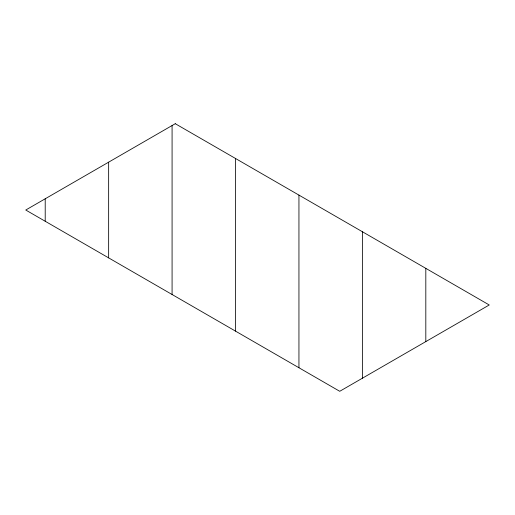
<?xml version="1.0" encoding="UTF-8"?>
<svg xmlns="http://www.w3.org/2000/svg" width="515" height="515" viewBox="0 0 515 515"><rect width="100%" height="100%" fill="white"/><g stroke="black" fill="none" stroke-linecap="round" stroke-linejoin="round"><path stroke-width="0.77" d="M425.815 268.354L425.815 341.6M362.38 231.731L362.38 378.222M298.945 195.108L298.945 367.749M235.51 158.485L235.51 331.126M172.081 125.538L172.081 294.503M108.646 162.167L108.646 257.88M45.211 198.79L45.211 221.257M175.267 123.703L25.75 210.023L339.733 391.297L489.25 304.977L175.267 123.703"/></g></svg>
